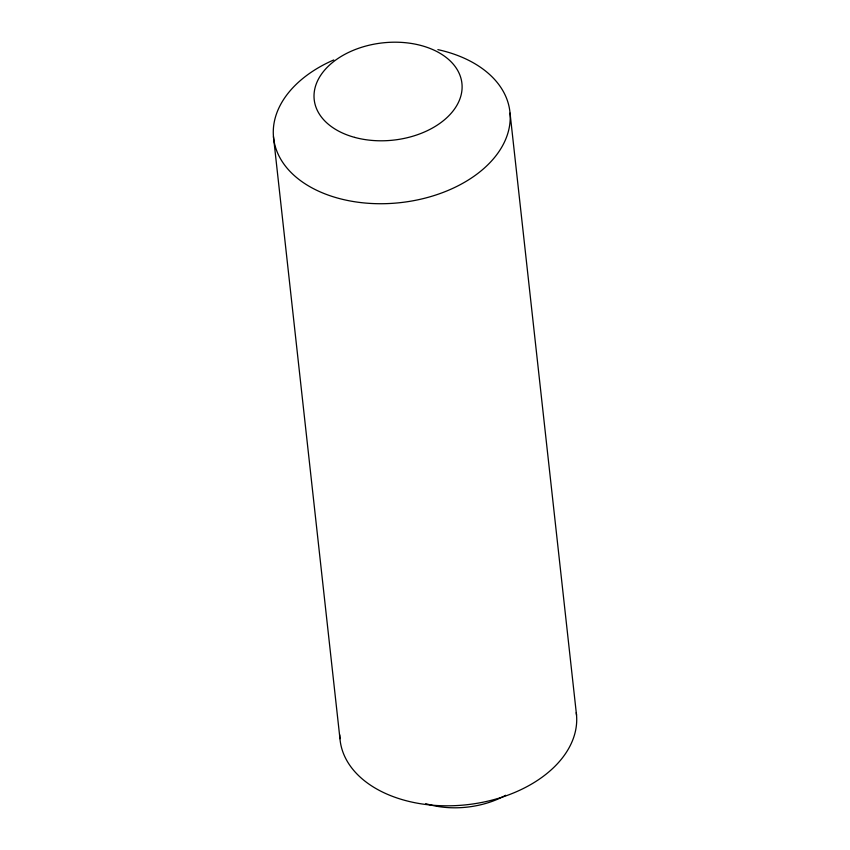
<?xml version="1.0" encoding="UTF-8"?>
<svg xmlns="http://www.w3.org/2000/svg" width="850" height="850" viewBox="0 0 850 850"><rect width="100%" height="100%" fill="white"/><g stroke="black" fill="none" stroke-linecap="round" stroke-linejoin="round"><path stroke-width="1.27" d="M510.043 113.103L576.544 715.19M273.456 136.595L339.957 738.682M437.856 49.629A118.883 78.274 -6.3 0 1 488.197 164.454A118.883 78.274 -6.3 0 1 303.567 182.782A118.883 78.274 -6.3 0 1 333.763 59.957M576.258 712.661A118.883 78.274 -6.3 0 1 463.898 805.035A118.883 78.274 -6.3 0 1 339.777 734.857M505.676 795.281A74.301 48.917 -6.3 0 1 425.733 803.643M354.684 137.392A74.301 48.917 -6.3 0 0 461.996 84.15A74.301 48.917 -6.3 0 0 347.522 52.944A74.301 48.917 -6.3 0 0 354.684 137.392"/></g></svg>
